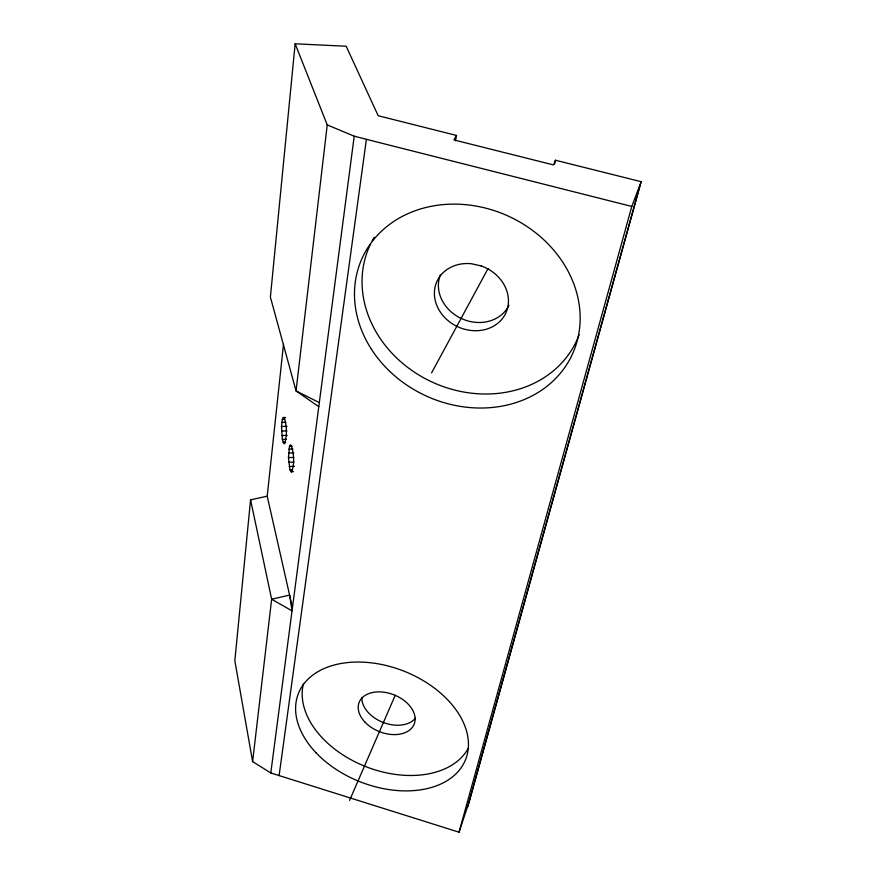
<?xml version="1.0" encoding="UTF-8"?>
<svg xmlns="http://www.w3.org/2000/svg" width="876" height="876" viewBox="0 0 876 876"><rect width="100%" height="100%" fill="white"/><g stroke="black" fill="none" stroke-linecap="round" stroke-linejoin="round"><path stroke-width="1.31" d="M288.467 457.6L289.507 446.311L290.285 444.953L291.16 445.227C293.964 453.604 294.763 463.743 291.609 472.055L289.901 469.766L288.467 457.6L293.767 457.458M281.525 426.502L282.324 419.33L283.857 417.348C287.087 425.429 287.131 435.284 284.689 443.606L283.879 443.738L282.346 439.434L281.525 426.502L286.989 426.382M283.506 344.367L267.202 496.166L250.569 499.868L234.834 660.734L252.616 761.605L270.793 772.96L459.035 832.2L469.35 801.157L641.166 181.693L555.461 160.231L553.468 164.907L453.888 139.908L456.484 135.441L378.169 115.72L346.184 46.231L295.157 43.8L270.388 297.084L296.055 390.915L318.787 406.683M252.616 761.605L271.648 599.217L250.569 499.868M295.157 43.8L327.23 124.896L296.055 390.915L319.313 402.621M270.793 772.96L354.222 136.196L327.23 124.896M279.105 775.632L366.398 139.317L354.222 136.196M455.52 140.817L456.484 135.441M554.541 164.217L555.461 160.231M459.035 832.2L631.793 206.451L641.166 181.693M467.587 807.245L639.699 186.544M395.251 695.237L349.59 800.368M431.583 372.891L488.063 268.549M289.19 466.492L294.5 466.328M289.901 469.766L292.562 469.678M290.733 471.704L293.405 471.616M288.697 462.265L293.997 462.112M289.507 446.311L292.168 446.245M288.894 449.125L292.88 449.016M288.532 453.045L293.843 452.903M282.346 439.434L286.452 439.325M283.058 442.281L285.664 442.216M281.535 431.047L286.989 430.915M281.82 435.536L287.273 435.394M282.324 419.33L284.93 419.275M281.798 422.44L285.905 422.352M283.036 417.556L285.653 417.502M366.398 139.317L631.793 206.451M267.202 496.166L292.442 607.692M415.465 718.156A29.379 19.787 21.4 0 1 383.086 722.404A29.379 19.787 21.4 0 1 361.897 697.373M508.934 305.363A37.548 32.478 24.6 0 1 462.057 318.831A37.548 32.478 24.6 0 1 440.332 274.954M468.211 748.4A88.826 59.48 21.4 0 1 365.818 766.631A88.826 59.48 21.4 0 1 303.49 683.521M579.156 334.687A113.825 98.134 24.6 0 1 435.054 383.37A113.825 98.134 24.6 0 1 370.329 244.481M372.158 240.878A113.825 98.134 24.6 0 1 374.172 237.319M289.595 595.1L271.648 599.217L292.026 610.868L289.595 595.1M481.176 265.921L471.441 263.742A37.898 32.631 24.6 0 0 437.836 307.75A37.898 32.631 24.6 0 0 499.725 321.569A37.898 32.631 24.6 0 0 481.176 265.921M316.291 753.042A89.889 59.513 21.5 0 0 463.481 764.014A89.889 59.513 21.5 0 0 366.288 662.355A89.889 59.513 21.5 0 0 316.291 753.042M371.501 349.36A115.566 98.868 24.6 0 0 566.849 364.383A115.566 98.868 24.6 0 0 463.634 204.491A115.566 98.868 24.6 0 0 371.501 349.36M365.215 722.393A29.587 19.798 21.5 0 0 413.614 725.361A29.587 19.798 21.5 0 0 381.191 691.93A29.587 19.798 21.5 0 0 365.215 722.393"/></g></svg>
